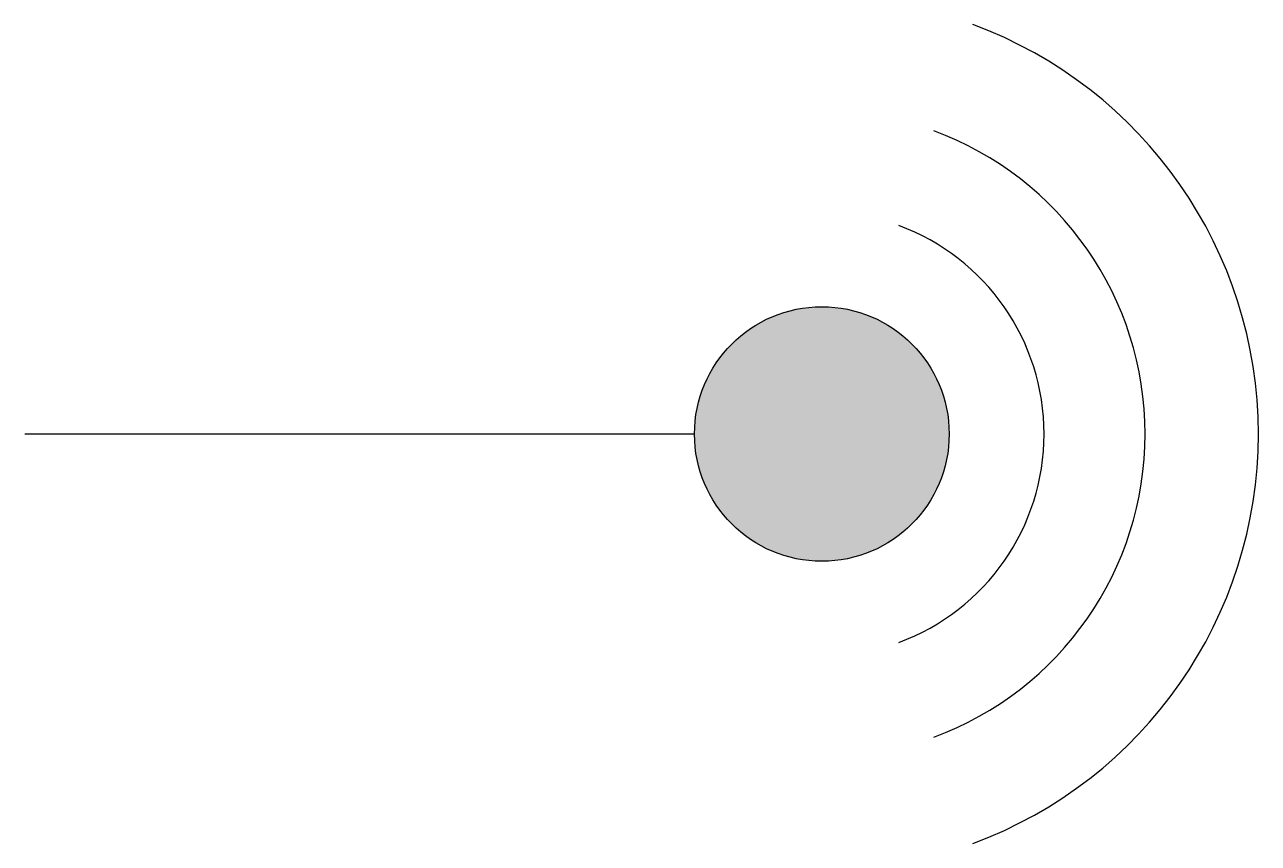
# Model space of a CAD drawing. Header units: metres. Extents: x 0 to 6.1, y -2.03 to 2.03.
import ezdxf

# ---------------------------------------------------------------- set-up
doc = ezdxf.new("R2010")
doc.units = ezdxf.units.M

msp = doc.modelspace()

# ---------------------------------------------------------------- hatches: boundary and pattern name
h = msp.add_hatch(color=256)
h.dxf.hatch_style = 1
edge = h.paths.add_edge_path()
edge.add_arc((3.9446, 0), 0.63, 0, 360)

# ---------------------------------------------------------------- linework, layer by layer
msp.add_line((3.3146, 0), (0, 0))
msp.add_circle((3.9446, 0), 0.63)
for radius in [2.16, 1.6, 1.1]:
    msp.add_arc((3.9446, 0), radius, 290.24406, 69.75594)

doc.saveas('drawing.dxf')
